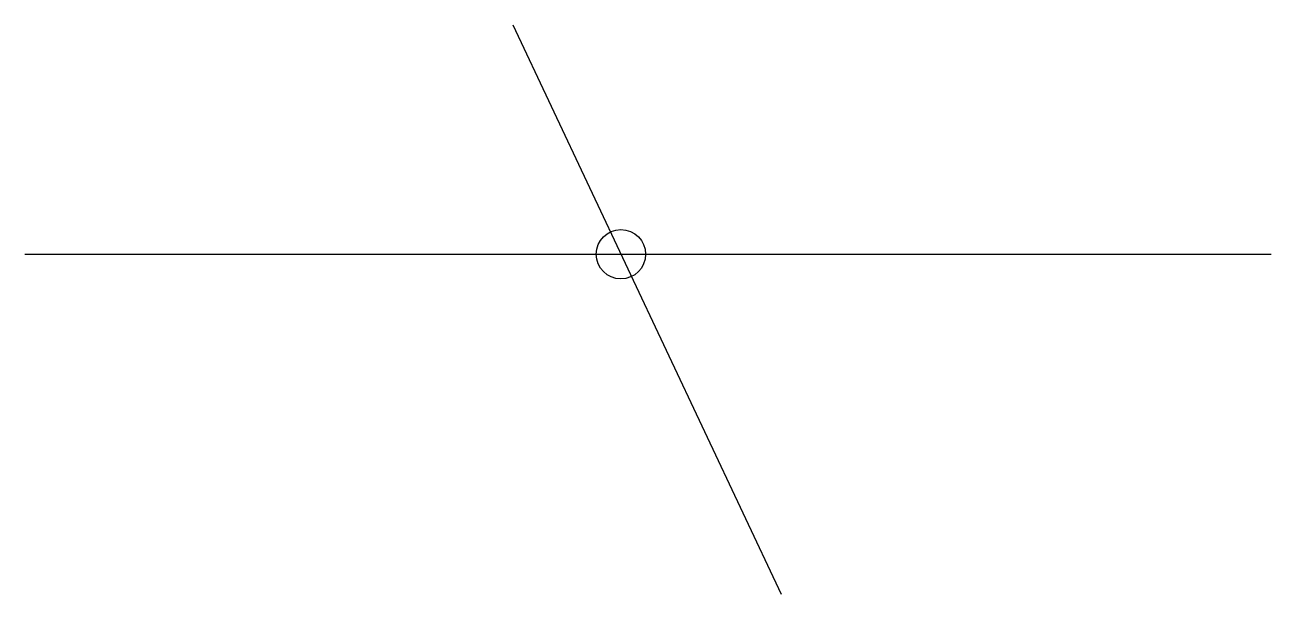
# Model space of a CAD drawing. Header units: millimetres. Extents: x 1226 to 2742, y 1266 to 1959.
import ezdxf

# ---------------------------------------------------------------- set-up
doc = ezdxf.new("R2010")
doc.units = ezdxf.units.MM

msp = doc.modelspace()

# ---------------------------------------------------------------- linework, layer by layer
for p, q in [((1819.6, 1959.2), (2146.3, 1266.4)), ((1226, 1680.1), (2742.3, 1680.1))]:
    msp.add_line(p, q)
msp.add_circle((1951.2, 1680.1), 30)

doc.saveas('drawing.dxf')
